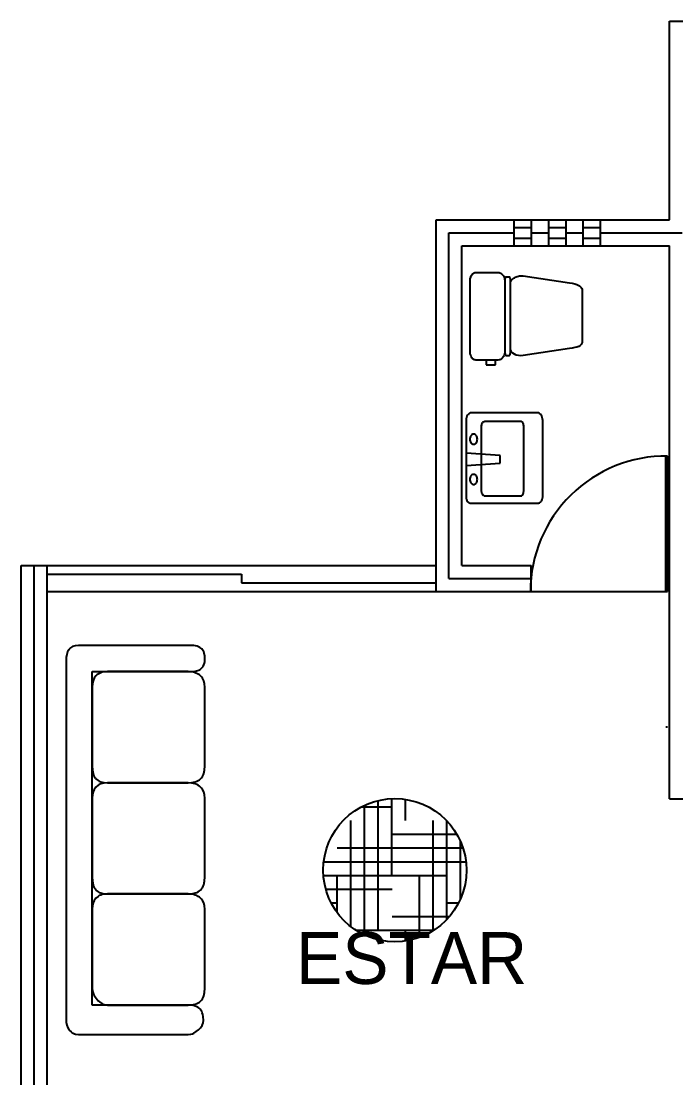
# Model space of a CAD drawing. Header units: millimetres. Extents: x 686.5 to 717.1, y 236.1 to 261.6.
# Drawn here: x 698.797 to 699.744, y 237.613 to 239.142 of the extents above; entities that cross this region are included whole.
import ezdxf

# ---------------------------------------------------------------- set-up
doc = ezdxf.new("R2010")
doc.units = ezdxf.units.MM
doc.linetypes.add('ACAD_ISO04W100', pattern=[30.5, 24, -3, 0.5, -3])
for name, color, linetype in [('EJE', 4, 'ACAD_ISO04W100'), ('LETREROS', 31, 'Continuous'), ('MUE', 2, 'Continuous'), ('MURO1', 3, 'Continuous'), ('PUERTAS', 191, 'Continuous'), ('VENTANAS', 111, 'Continuous')]:
    doc.layers.add(name, color=color, linetype=linetype)

# ---------------------------------------------------------------- blocks, each defined once
blk = doc.blocks.new('SILLON3')
at = {"color": 2}
for p, q in [((-1.1843, 0.1965), (-1.1882, 0.1762)), ((-1.1843, 0.1965), (-1.1882, 0.1762)), ((-1.1776, 0.2119), (-1.1843, 0.1965)), ((-1.1776, 0.2119), (-1.1843, 0.1965)), ((-1.1689, 0.2235), (-1.1776, 0.2119)), ((-1.1689, 0.2235), (-1.1776, 0.2119)), ((-1.164, 0.2273), (-1.1689, 0.2235)), ((-1.164, 0.2273), (-1.1689, 0.2235)), ((-1.1573, 0.2312), (-1.164, 0.2273)), ((-1.1573, 0.2312), (-1.164, 0.2273)), ((-1.1515, 0.2351), (-1.1573, 0.2312)), ((-1.1515, 0.2351), (-1.1573, 0.2312)), ((-1.1438, 0.237), (-1.1515, 0.2351)), ((-1.1438, 0.237), (-1.1515, 0.2351)), ((-1.1274, 0.2399), (-1.1438, 0.237)), ((-1.1274, 0.2399), (-1.1438, 0.237)), ((-1.109, 0.2409), (-1.1274, 0.2399)), ((-1.109, 0.2409), (-1.1274, 0.2399)), ((-1.0965, 0.2399), (-1.109, 0.2409)), ((-1.0965, 0.2399), (-1.109, 0.2409)), ((-1.0859, 0.238), (-1.0965, 0.2399)), ((-1.0859, 0.238), (-1.0965, 0.2399)), ((-1.0762, 0.2351), (-1.0859, 0.238)), ((-1.0762, 0.2351), (-1.0859, 0.238)), ((-1.0675, 0.2312), (-1.0762, 0.2351)), ((-1.0675, 0.2312), (-1.0762, 0.2351)), ((-1.0608, 0.2254), (-1.0675, 0.2312)), ((-1.0608, 0.2254), (-1.0675, 0.2312)), ((-1.055, 0.2196), (-1.0608, 0.2254)), ((-1.055, 0.2196), (-1.0608, 0.2254)), ((-1.0501, 0.2138), (-1.055, 0.2196)), ((-1.0501, 0.2138), (-1.055, 0.2196)), ((-1.0463, 0.2061), (-1.0501, 0.2138)), ((-1.0463, 0.2061), (-1.0501, 0.2138)), ((-1.0414, 0.1916), (-1.0463, 0.2061)), ((-1.0414, 0.1916), (-1.0463, 0.2061)), ((-1.0386, 0.1771), (-1.0414, 0.1916)), ((-1.0386, 0.1771), (-1.0414, 0.1916)), ((-1.0308, 0.1849), (-1.0337, 0.1752)), ((-1.0308, 0.1849), (-1.0337, 0.1752)), ((-1.0231, 0.2013), (-1.0308, 0.1849)), ((-1.0231, 0.2013), (-1.0308, 0.1849)), ((-1.0183, 0.209), (-1.0231, 0.2013)), ((-1.0183, 0.209), (-1.0231, 0.2013)), ((-1.0125, 0.2148), (-1.0183, 0.209)), ((-1.0125, 0.2148), (-1.0183, 0.209)), ((-1.0067, 0.2216), (-1.0125, 0.2148)), ((-1.0067, 0.2216), (-1.0125, 0.2148)), ((-0.9999, 0.2264), (-1.0067, 0.2216)), ((-0.9999, 0.2264), (-1.0067, 0.2216)), ((-0.9845, 0.2341), (-0.9999, 0.2264)), ((-0.9845, 0.2341), (-0.9999, 0.2264)), ((-0.9671, 0.2389), (-0.9845, 0.2341)), ((-0.9671, 0.2389), (-0.9845, 0.2341)), ((-0.9478, 0.2409), (-0.9671, 0.2389)), ((-0.9478, 0.2409), (-0.9671, 0.2389)), ((-0.4922, 0.2409), (-0.9478, 0.2409)), ((-0.4922, 0.2409), (-0.9478, 0.2409)), ((-0.4922, 0.2409), (-0.4922, 0.2409)), ((-0.4671, 0.2389), (-0.4922, 0.2409)), ((-0.4671, 0.2389), (-0.4922, 0.2409)), ((-0.4468, 0.2341), (-0.4671, 0.2389)), ((-0.4468, 0.2341), (-0.4671, 0.2389)), ((-0.442, 0.2322), (-0.4468, 0.2341)), ((-0.442, 0.2322), (-0.4468, 0.2341)), ((-0.4382, 0.2302), (-0.442, 0.2322)), ((-0.4382, 0.2302), (-0.442, 0.2322)), ((-0.4295, 0.2264), (-0.4382, 0.2302)), ((-0.4295, 0.2264), (-0.4382, 0.2302)), ((-0.4227, 0.2216), (-0.4295, 0.2264)), ((-0.4227, 0.2216), (-0.4295, 0.2264)), ((-0.416, 0.2148), (-0.4227, 0.2216)), ((-0.416, 0.2148), (-0.4227, 0.2216)), ((-0.4111, 0.209), (-0.416, 0.2148)), ((-0.4111, 0.209), (-0.416, 0.2148)), ((-0.4063, 0.2013), (-0.4111, 0.209)), ((-0.4063, 0.2013), (-0.4111, 0.209)), ((-0.4024, 0.1936), (-0.4063, 0.2013)), ((-0.4024, 0.1936), (-0.4063, 0.2013)), ((-0.3995, 0.1849), (-0.4024, 0.1936)), ((-0.3995, 0.1849), (-0.4024, 0.1936)), ((-0.3947, 0.1656), (-0.3995, 0.1849)), ((-0.3947, 0.1656), (-0.3995, 0.1849)), ((-0.387, 0.1849), (-0.3899, 0.1752)), ((-0.387, 0.1849), (-0.3899, 0.1752)), ((-0.3841, 0.1936), (-0.387, 0.1849)), ((-0.3841, 0.1936), (-0.387, 0.1849)), ((-0.3793, 0.2013), (-0.3841, 0.1936)), ((-0.3793, 0.2013), (-0.3841, 0.1936)), ((-0.3744, 0.209), (-0.3793, 0.2013)), ((-0.3744, 0.209), (-0.3793, 0.2013)), ((-0.3696, 0.2148), (-0.3744, 0.209)), ((-0.3696, 0.2148), (-0.3744, 0.209)), ((-0.3629, 0.2216), (-0.3696, 0.2148)), ((-0.3629, 0.2216), (-0.3696, 0.2148)), ((-0.3561, 0.2264), (-0.3629, 0.2216)), ((-0.3561, 0.2264), (-0.3629, 0.2216)), ((-0.3416, 0.2341), (-0.3561, 0.2264)), ((-0.3416, 0.2341), (-0.3561, 0.2264)), ((-0.3243, 0.2389), (-0.3416, 0.2341)), ((-0.3243, 0.2389), (-0.3416, 0.2341)), ((-0.3049, 0.2409), (-0.3243, 0.2389)), ((-0.3049, 0.2409), (-0.3243, 0.2389)), ((0.1507, 0.2409), (-0.3049, 0.2409)), ((0.1507, 0.2409), (-0.3049, 0.2409)), ((0.1507, 0.2409), (0.1507, 0.2409)), ((0.1758, 0.2389), (0.1507, 0.2409)), ((0.1758, 0.2389), (0.1507, 0.2409)), ((0.196, 0.2341), (0.1758, 0.2389)), ((0.196, 0.2341), (0.1758, 0.2389)), ((0.2009, 0.2322), (0.196, 0.2341)), ((0.2009, 0.2322), (0.196, 0.2341)), ((0.2047, 0.2302), (0.2009, 0.2322)), ((0.2047, 0.2302), (0.2009, 0.2322)), ((0.2134, 0.2264), (0.2047, 0.2302)), ((0.2134, 0.2264), (0.2047, 0.2302)), ((0.2202, 0.2216), (0.2134, 0.2264)), ((0.2202, 0.2216), (0.2134, 0.2264)), ((0.2269, 0.2148), (0.2202, 0.2216)), ((0.2269, 0.2148), (0.2202, 0.2216)), ((0.2317, 0.209), (0.2269, 0.2148)), ((0.2317, 0.209), (0.2269, 0.2148)), ((0.2366, 0.2013), (0.2317, 0.209)), ((0.2366, 0.2013), (0.2317, 0.209)), ((0.2404, 0.1936), (0.2366, 0.2013)), ((0.2404, 0.1936), (0.2366, 0.2013)), ((0.2433, 0.1849), (0.2404, 0.1936)), ((0.2433, 0.1849), (0.2404, 0.1936)), ((0.2482, 0.1656), (0.2433, 0.1849)), ((0.2482, 0.1656), (0.2433, 0.1849)), ((0.2559, 0.1849), (0.253, 0.1752)), ((0.2559, 0.1849), (0.253, 0.1752)), ((0.2588, 0.1936), (0.2559, 0.1849)), ((0.2588, 0.1936), (0.2559, 0.1849)), ((0.2636, 0.2013), (0.2588, 0.1936)), ((0.2636, 0.2013), (0.2588, 0.1936)), ((0.2684, 0.209), (0.2636, 0.2013)), ((0.2684, 0.209), (0.2636, 0.2013)), ((0.2732, 0.2148), (0.2684, 0.209)), ((0.2732, 0.2148), (0.2684, 0.209)), ((0.28, 0.2216), (0.2732, 0.2148)), ((0.28, 0.2216), (0.2732, 0.2148)), ((0.2868, 0.2264), (0.28, 0.2216)), ((0.2868, 0.2264), (0.28, 0.2216)), ((0.3012, 0.2341), (0.2868, 0.2264)), ((0.3012, 0.2341), (0.2868, 0.2264)), ((0.3186, 0.2389), (0.3012, 0.2341)), ((0.3186, 0.2389), (0.3012, 0.2341)), ((0.3379, 0.2409), (0.3186, 0.2389)), ((0.3379, 0.2409), (0.3186, 0.2389)), ((0.7935, 0.2409), (0.3379, 0.2409)), ((0.7935, 0.2409), (0.3379, 0.2409)), ((0.7935, 0.2409), (0.7935, 0.2409)), ((0.8186, 0.2389), (0.7935, 0.2409)), ((0.8186, 0.2389), (0.7935, 0.2409)), ((0.8389, 0.2341), (0.8186, 0.2389)), ((0.8389, 0.2341), (0.8186, 0.2389)), ((0.8437, 0.2322), (0.8389, 0.2341)), ((0.8437, 0.2322), (0.8389, 0.2341)), ((0.8476, 0.2302), (0.8437, 0.2322)), ((0.8476, 0.2302), (0.8437, 0.2322)), ((0.8563, 0.2264), (0.8476, 0.2302)), ((0.8563, 0.2264), (0.8476, 0.2302)), ((0.863, 0.2216), (0.8563, 0.2264)), ((0.863, 0.2216), (0.8563, 0.2264)), ((0.8698, 0.2148), (0.863, 0.2216)), ((0.8698, 0.2148), (0.863, 0.2216)), ((0.8746, 0.209), (0.8698, 0.2148)), ((0.8746, 0.209), (0.8698, 0.2148)), ((0.8794, 0.2013), (0.8746, 0.209)), ((0.8794, 0.2013), (0.8746, 0.209)), ((0.8833, 0.1936), (0.8794, 0.2013)), ((0.8833, 0.1936), (0.8794, 0.2013)), ((0.8862, 0.1849), (0.8833, 0.1936)), ((0.8862, 0.1849), (0.8833, 0.1936)), ((0.891, 0.1656), (0.8862, 0.1849)), ((0.891, 0.1656), (0.8862, 0.1849)), ((0.9016, 0.1945), (0.8958, 0.18)), ((0.9016, 0.1945), (0.8958, 0.18)), ((0.9055, 0.2013), (0.9016, 0.1945)), ((0.9055, 0.2013), (0.9016, 0.1945)), ((0.9103, 0.208), (0.9055, 0.2013)), ((0.9103, 0.208), (0.9055, 0.2013)), ((0.9152, 0.2129), (0.9103, 0.208)), ((0.9152, 0.2129), (0.9103, 0.208)), ((0.9219, 0.2177), (0.9152, 0.2129)), ((0.9219, 0.2177), (0.9152, 0.2129)), ((0.9296, 0.2225), (0.9219, 0.2177)), ((0.9296, 0.2225), (0.9219, 0.2177)), ((0.9374, 0.2254), (0.9296, 0.2225)), ((0.9374, 0.2254), (0.9296, 0.2225)), ((0.947, 0.2283), (0.9374, 0.2254)), ((0.947, 0.2283), (0.9374, 0.2254)), ((0.9576, 0.2302), (0.947, 0.2283)), ((0.9576, 0.2302), (0.947, 0.2283)), ((0.9818, 0.2322), (0.9576, 0.2302)), ((0.9818, 0.2322), (0.9576, 0.2302)), ((0.9953, 0.2302), (0.9818, 0.2322)), ((0.9953, 0.2302), (0.9818, 0.2322)), ((1.0097, 0.2244), (0.9953, 0.2302)), ((1.0097, 0.2244), (0.9953, 0.2302)), ((1.0233, 0.2158), (1.0097, 0.2244)), ((1.0233, 0.2158), (1.0097, 0.2244)), ((1.0348, 0.2042), (1.0233, 0.2158)), ((1.0348, 0.2042), (1.0233, 0.2158)), ((1.0455, 0.1907), (1.0348, 0.2042)), ((1.0455, 0.1907), (1.0348, 0.2042)), ((1.0542, 0.1762), (1.0455, 0.1907)), ((1.0542, 0.1762), (1.0455, 0.1907)), ((-1.1882, 0.1762), (-1.1891, 0.1521)), ((-1.1882, 0.1762), (-1.1891, 0.1521)), ((-1.1891, 0.1521), (-1.1891, -0.4908)), ((-1.1891, 0.1521), (-1.1891, 0.1521)), ((-1.1891, 0.1521), (-1.1891, -0.4908)), ((-1.0376, 0.1636), (-1.0386, 0.1771)), ((-1.0376, 0.1636), (-1.0386, 0.1771)), ((-1.0357, 0.1656), (-1.0376, 0.1434)), ((-1.0357, 0.1656), (-1.0376, 0.1434)), ((-1.0376, 0.1521), (-1.0376, 0.1636)), ((-1.0376, 0.1521), (-1.0376, 0.1636)), ((-1.0376, -0.4107), (-1.0376, 0.1521)), ((-1.0376, -0.4107), (-1.0376, 0.1521)), ((-1.0376, 0.1434), (-1.0376, -0.3219)), ((-1.0376, 0.1434), (-1.0376, 0.1434)), ((-1.0376, 0.1434), (-1.0376, -0.3219)), ((-1.0337, 0.1752), (-1.0357, 0.1656)), ((-1.0337, 0.1752), (-1.0357, 0.1656)), ((-0.3938, 0.1434), (-0.3947, 0.1656)), ((-0.3938, 0.1434), (-0.3947, 0.1656)), ((-0.3918, 0.1656), (-0.3938, 0.1434)), ((-0.3918, 0.1656), (-0.3938, 0.1434)), ((-0.3938, 0.1434), (-0.3938, -0.3219)), ((-0.3938, 0.1434), (-0.3938, 0.1434)), ((-0.3938, 0.1434), (-0.3938, -0.3219)), ((-0.3938, -0.3219), (-0.3938, 0.1434)), ((-0.3938, -0.3219), (-0.3938, 0.1434)), ((-0.3899, 0.1752), (-0.3918, 0.1656)), ((-0.3899, 0.1752), (-0.3918, 0.1656)), ((0.2491, 0.1434), (0.2482, 0.1656)), ((0.2491, 0.1434), (0.2482, 0.1656)), ((0.251, 0.1656), (0.2491, 0.1434)), ((0.251, 0.1656), (0.2491, 0.1434)), ((0.2491, -0.3219), (0.2491, 0.1434)), ((0.2491, -0.3219), (0.2491, 0.1434)), ((0.2491, 0.1434), (0.2491, -0.3219)), ((0.2491, 0.1434), (0.2491, 0.1434)), ((0.2491, 0.1434), (0.2491, -0.3219)), ((0.253, 0.1752), (0.251, 0.1656)), ((0.253, 0.1752), (0.251, 0.1656)), ((0.892, 0.1434), (0.891, 0.1656)), ((0.892, 0.1434), (0.891, 0.1656)), ((0.893, 0.1627), (0.892, 0.1434)), ((0.893, 0.1627), (0.892, 0.1434)), ((0.892, -0.3219), (0.892, 0.1434)), ((0.892, -0.3219), (0.892, 0.1434)), ((0.892, 0.1434), (0.892, -0.4107)), ((0.892, 0.1434), (0.892, 0.1434)), ((0.892, 0.1434), (0.892, -0.4107)), ((0.8958, 0.18), (0.893, 0.1627)), ((0.8958, 0.18), (0.893, 0.1627)), ((1.058, 0.1685), (1.0542, 0.1762)), ((1.058, 0.1685), (1.0542, 0.1762)), ((1.0599, 0.1598), (1.058, 0.1685)), ((1.0599, 0.1598), (1.058, 0.1685)), ((1.0619, 0.1434), (1.0599, 0.1598)), ((1.0619, 0.1434), (1.0599, 0.1598)), ((1.0619, -0.4908), (1.0619, 0.1434)), ((1.0619, -0.4908), (1.0619, 0.1434)), ((-1.0376, -0.3219), (-1.0357, -0.3431)), ((-1.0376, -0.3219), (-1.0357, -0.3431)), ((-1.0357, -0.3431), (-1.0337, -0.3528)), ((-1.0357, -0.3431), (-1.0337, -0.3528)), ((-1.0337, -0.3528), (-1.0308, -0.3615)), ((-1.0337, -0.3528), (-1.0308, -0.3615)), ((-1.0308, -0.3615), (-1.0231, -0.3769)), ((-1.0308, -0.3615), (-1.0231, -0.3769)), ((-0.4024, -0.3702), (-0.3995, -0.3615)), ((-0.4024, -0.3702), (-0.3995, -0.3615)), ((-0.3995, -0.3615), (-0.3947, -0.3431)), ((-0.3995, -0.3615), (-0.3947, -0.3431)), ((-0.3947, -0.3431), (-0.3938, -0.3219)), ((-0.3947, -0.3431), (-0.3938, -0.3219)), ((-0.3938, -0.3219), (-0.3918, -0.3431)), ((-0.3938, -0.3219), (-0.3918, -0.3431)), ((-0.3938, -0.3219), (-0.3938, -0.3219)), ((-0.3918, -0.3431), (-0.3899, -0.3528)), ((-0.3918, -0.3431), (-0.3899, -0.3528)), ((-0.3899, -0.3528), (-0.387, -0.3615)), ((-0.3899, -0.3528), (-0.387, -0.3615)), ((-0.387, -0.3615), (-0.3841, -0.3702)), ((-0.387, -0.3615), (-0.3841, -0.3702)), ((0.2404, -0.3702), (0.2433, -0.3615)), ((0.2404, -0.3702), (0.2433, -0.3615)), ((0.2433, -0.3615), (0.2482, -0.3431)), ((0.2433, -0.3615), (0.2482, -0.3431)), ((0.2482, -0.3431), (0.2491, -0.3219)), ((0.2482, -0.3431), (0.2491, -0.3219)), ((0.2491, -0.3219), (0.2491, -0.3219)), ((0.2491, -0.3219), (0.251, -0.3431)), ((0.2491, -0.3219), (0.251, -0.3431)), ((0.251, -0.3431), (0.253, -0.3528)), ((0.251, -0.3431), (0.253, -0.3528)), ((0.253, -0.3528), (0.2559, -0.3615)), ((0.253, -0.3528), (0.2559, -0.3615)), ((0.2559, -0.3615), (0.2588, -0.3702)), ((0.2559, -0.3615), (0.2588, -0.3702)), ((0.8727, -0.3692), (0.8833, -0.3547)), ((0.8727, -0.3692), (0.8833, -0.3547)), ((0.8833, -0.3547), (0.8901, -0.3383)), ((0.8833, -0.3547), (0.8901, -0.3383)), ((0.8901, -0.3383), (0.892, -0.3219)), ((0.8901, -0.3383), (0.892, -0.3219)), ((0.892, -0.3219), (0.892, -0.3219)), ((-1.0376, -0.4107), (-1.0376, -0.4107)), ((0.892, -0.4107), (-1.0376, -0.4107)), ((0.892, -0.4107), (-1.0376, -0.4107)), ((-1.0231, -0.3769), (-1.0212, -0.3808)), ((-1.0231, -0.3769), (-1.0212, -0.3808)), ((-1.0212, -0.3808), (-1.0183, -0.3837)), ((-1.0212, -0.3808), (-1.0183, -0.3837)), ((-1.0183, -0.3837), (-1.0125, -0.3895)), ((-1.0183, -0.3837), (-1.0125, -0.3895)), ((-1.0125, -0.3895), (-0.9999, -0.3991)), ((-1.0125, -0.3895), (-0.9999, -0.3991)), ((-0.9999, -0.3991), (-0.9845, -0.4059)), ((-0.9999, -0.3991), (-0.9845, -0.4059)), ((-0.9845, -0.4059), (-0.9671, -0.4097)), ((-0.9845, -0.4059), (-0.9671, -0.4097)), ((-0.9671, -0.4097), (-0.9478, -0.4107)), ((-0.9671, -0.4097), (-0.9478, -0.4107)), ((-0.9478, -0.4107), (-0.9478, -0.4107)), ((-0.9478, -0.4107), (-0.4922, -0.4107)), ((-0.9478, -0.4107), (-0.4922, -0.4107)), ((-0.4922, -0.4107), (-0.4671, -0.4097)), ((-0.4922, -0.4107), (-0.4671, -0.4097)), ((-0.4671, -0.4097), (-0.4468, -0.4059)), ((-0.4671, -0.4097), (-0.4468, -0.4059)), ((-0.4468, -0.4059), (-0.4382, -0.403)), ((-0.4468, -0.4059), (-0.4382, -0.403)), ((-0.4382, -0.403), (-0.4295, -0.3991)), ((-0.4382, -0.403), (-0.4295, -0.3991)), ((-0.4295, -0.3991), (-0.4227, -0.3943)), ((-0.4295, -0.3991), (-0.4227, -0.3943)), ((-0.4227, -0.3943), (-0.4188, -0.3924)), ((-0.4227, -0.3943), (-0.4188, -0.3924)), ((-0.4188, -0.3924), (-0.416, -0.3895)), ((-0.4188, -0.3924), (-0.416, -0.3895)), ((-0.416, -0.3895), (-0.4063, -0.3769)), ((-0.416, -0.3895), (-0.4063, -0.3769)), ((-0.4063, -0.3769), (-0.4024, -0.3702)), ((-0.4063, -0.3769), (-0.4024, -0.3702)), ((-0.3841, -0.3702), (-0.3793, -0.3769)), ((-0.3841, -0.3702), (-0.3793, -0.3769)), ((-0.3793, -0.3769), (-0.3696, -0.3895)), ((-0.3793, -0.3769), (-0.3696, -0.3895)), ((-0.3696, -0.3895), (-0.3629, -0.3943)), ((-0.3696, -0.3895), (-0.3629, -0.3943)), ((-0.3629, -0.3943), (-0.3561, -0.3991)), ((-0.3629, -0.3943), (-0.3561, -0.3991)), ((-0.3561, -0.3991), (-0.3416, -0.4059)), ((-0.3561, -0.3991), (-0.3416, -0.4059)), ((-0.3416, -0.4059), (-0.3243, -0.4097)), ((-0.3416, -0.4059), (-0.3243, -0.4097)), ((-0.3243, -0.4097), (-0.3049, -0.4107)), ((-0.3243, -0.4097), (-0.3049, -0.4107)), ((-0.3049, -0.4107), (-0.3049, -0.4107)), ((-0.3049, -0.4107), (0.1507, -0.4107)), ((-0.3049, -0.4107), (0.1507, -0.4107)), ((0.1507, -0.4107), (0.1758, -0.4097)), ((0.1507, -0.4107), (0.1758, -0.4097)), ((0.1758, -0.4097), (0.196, -0.4059)), ((0.1758, -0.4097), (0.196, -0.4059)), ((0.196, -0.4059), (0.2047, -0.403)), ((0.196, -0.4059), (0.2047, -0.403)), ((0.2047, -0.403), (0.2134, -0.3991)), ((0.2047, -0.403), (0.2134, -0.3991)), ((0.2134, -0.3991), (0.2202, -0.3943)), ((0.2134, -0.3991), (0.2202, -0.3943)), ((0.2202, -0.3943), (0.224, -0.3924)), ((0.2202, -0.3943), (0.224, -0.3924)), ((0.224, -0.3924), (0.2269, -0.3895)), ((0.224, -0.3924), (0.2269, -0.3895)), ((0.2269, -0.3895), (0.2366, -0.3769)), ((0.2269, -0.3895), (0.2366, -0.3769)), ((0.2366, -0.3769), (0.2404, -0.3702)), ((0.2366, -0.3769), (0.2404, -0.3702)), ((0.2588, -0.3702), (0.2636, -0.3769)), ((0.2588, -0.3702), (0.2636, -0.3769)), ((0.2636, -0.3769), (0.2732, -0.3895)), ((0.2636, -0.3769), (0.2732, -0.3895)), ((0.2732, -0.3895), (0.28, -0.3943)), ((0.2732, -0.3895), (0.28, -0.3943)), ((0.28, -0.3943), (0.2868, -0.3991)), ((0.28, -0.3943), (0.2868, -0.3991)), ((0.2868, -0.3991), (0.3012, -0.4059)), ((0.2868, -0.3991), (0.3012, -0.4059)), ((0.3012, -0.4059), (0.3186, -0.4097)), ((0.3012, -0.4059), (0.3186, -0.4097)), ((0.3186, -0.4097), (0.3379, -0.4107)), ((0.3186, -0.4097), (0.3379, -0.4107)), ((0.3379, -0.4107), (0.3379, -0.4107)), ((0.3379, -0.4107), (0.7935, -0.4107)), ((0.3379, -0.4107), (0.7935, -0.4107)), ((0.7935, -0.4107), (0.8109, -0.4088)), ((0.7935, -0.4107), (0.8109, -0.4088)), ((0.8109, -0.4088), (0.8283, -0.403)), ((0.8109, -0.4088), (0.8283, -0.403)), ((0.8283, -0.403), (0.836, -0.3991)), ((0.8283, -0.403), (0.836, -0.3991)), ((0.836, -0.3991), (0.8447, -0.3943)), ((0.836, -0.3991), (0.8447, -0.3943)), ((0.8447, -0.3943), (0.8524, -0.3885)), ((0.8447, -0.3943), (0.8524, -0.3885)), ((0.8524, -0.3885), (0.8601, -0.3827)), ((0.8524, -0.3885), (0.8601, -0.3827)), ((0.8601, -0.3827), (0.8669, -0.3769)), ((0.8601, -0.3827), (0.8669, -0.3769)), ((0.8669, -0.3769), (0.8727, -0.3692)), ((0.8669, -0.3769), (0.8727, -0.3692)), ((-1.1891, -0.4908), (-1.1872, -0.5092)), ((-1.1891, -0.4908), (-1.1872, -0.5092)), ((-1.1872, -0.5092), (-1.1853, -0.5178)), ((-1.1872, -0.5092), (-1.1853, -0.5178)), ((-1.1853, -0.5178), (-1.1824, -0.5246)), ((-1.1853, -0.5178), (-1.1824, -0.5246)), ((-1.1824, -0.5246), (-1.1795, -0.5314)), ((-1.1824, -0.5246), (-1.1795, -0.5314)), ((-1.1795, -0.5314), (-1.1747, -0.5372)), ((-1.1795, -0.5314), (-1.1747, -0.5372)), ((-1.1747, -0.5372), (-1.1698, -0.542)), ((-1.1747, -0.5372), (-1.1698, -0.542)), ((-1.1698, -0.542), (-1.1669, -0.5449)), ((-1.1698, -0.542), (-1.1669, -0.5449)), ((-1.1669, -0.5449), (-1.164, -0.5468)), ((-1.1669, -0.5449), (-1.164, -0.5468)), ((-1.164, -0.5468), (-1.1515, -0.5536)), ((-1.164, -0.5468), (-1.1515, -0.5536)), ((1.0242, -0.5516), (1.0377, -0.5439)), ((1.0242, -0.5516), (1.0377, -0.5439)), ((1.0377, -0.5439), (1.0474, -0.5333)), ((1.0377, -0.5439), (1.0474, -0.5333)), ((1.0474, -0.5333), (1.0522, -0.5275)), ((1.0474, -0.5333), (1.0522, -0.5275)), ((1.0522, -0.5275), (1.0551, -0.5207)), ((1.0522, -0.5275), (1.0551, -0.5207)), ((1.0551, -0.5207), (1.058, -0.514)), ((1.0551, -0.5207), (1.058, -0.514)), ((1.058, -0.514), (1.0599, -0.5072)), ((1.058, -0.514), (1.0599, -0.5072)), ((1.0599, -0.5072), (1.0619, -0.4908)), ((1.0599, -0.5072), (1.0619, -0.4908)), ((1.0619, -0.4908), (1.0619, -0.4908)), ((-1.1515, -0.5536), (-1.136, -0.5584)), ((-1.1515, -0.5536), (-1.136, -0.5584)), ((-1.136, -0.5584), (-1.1187, -0.5613)), ((-1.136, -0.5584), (-1.1187, -0.5613)), ((-1.1187, -0.5613), (-1.0994, -0.5622)), ((-1.1187, -0.5613), (-1.0994, -0.5622)), ((-1.0994, -0.5622), (0.9721, -0.5622)), ((-1.0994, -0.5622), (-1.0994, -0.5622)), ((-1.0994, -0.5622), (0.9721, -0.5622)), ((0.9721, -0.5622), (0.9914, -0.5613)), ((0.9721, -0.5622), (0.9914, -0.5613)), ((0.9914, -0.5613), (1.0088, -0.5574)), ((0.9914, -0.5613), (1.0088, -0.5574)), ((1.0088, -0.5574), (1.0242, -0.5516)), ((1.0088, -0.5574), (1.0242, -0.5516))]:
    blk.add_line(p, q, dxfattribs=at)
blk = doc.blocks.new('WC1')
at = {"color": 2}
for p, q in [((-0.2374, 0.303), (-0.2353, 0.306)), ((-0.2374, 0.303), (-0.2353, 0.306)), ((-0.2353, 0.306), (-0.2297, 0.3107)), ((-0.2353, 0.306), (-0.2297, 0.3107)), ((-0.2297, 0.3107), (-0.2228, 0.3146)), ((-0.2297, 0.3107), (-0.2228, 0.3146)), ((-0.2228, 0.3146), (-0.2151, 0.3172)), ((-0.2228, 0.3146), (-0.2151, 0.3172)), ((-0.2151, 0.3172), (-0.2061, 0.3193)), ((-0.2151, 0.3172), (-0.2061, 0.3193)), ((-0.2061, 0.3193), (-0.1962, 0.3197)), ((-0.2061, 0.3193), (-0.1962, 0.3197)), ((-0.1962, 0.3197), (0.2174, 0.3197)), ((-0.1962, 0.3197), (-0.1962, 0.3197)), ((-0.1962, 0.3197), (0.2174, 0.3197)), ((0.2174, 0.3197), (0.2269, 0.3193)), ((0.2174, 0.3197), (0.2269, 0.3193)), ((0.2269, 0.3193), (0.2359, 0.3172)), ((0.2269, 0.3193), (0.2359, 0.3172)), ((0.2359, 0.3172), (0.238, 0.3167)), ((0.2359, 0.3172), (0.238, 0.3167)), ((0.238, 0.3167), (0.2402, 0.3159)), ((0.238, 0.3167), (0.2402, 0.3159)), ((0.2402, 0.3159), (0.244, 0.3146)), ((0.2402, 0.3159), (0.244, 0.3146)), ((0.244, 0.3146), (0.2509, 0.3107)), ((0.244, 0.3146), (0.2509, 0.3107)), ((0.2509, 0.3107), (0.2565, 0.306)), ((0.2509, 0.3107), (0.2565, 0.306)), ((0.2565, 0.306), (0.2586, 0.303)), ((0.2565, 0.306), (0.2586, 0.303)), ((-0.243, 0.2867), (-0.2421, 0.294)), ((-0.243, 0.2867), (-0.2421, 0.294)), ((-0.243, 0.1597), (-0.243, 0.2867)), ((-0.243, 0.1597), (-0.243, 0.2867)), ((-0.2421, 0.294), (-0.2409, 0.297)), ((-0.2421, 0.294), (-0.2409, 0.297)), ((-0.2409, 0.297), (-0.2396, 0.3)), ((-0.2409, 0.297), (-0.2396, 0.3)), ((-0.2396, 0.3), (-0.2387, 0.3017)), ((-0.2396, 0.3), (-0.2387, 0.3017)), ((-0.2387, 0.3017), (-0.2374, 0.303)), ((-0.2387, 0.3017), (-0.2374, 0.303)), ((0.2586, 0.303), (0.2608, 0.3)), ((0.2586, 0.303), (0.2608, 0.3)), ((0.2608, 0.3), (0.2634, 0.294)), ((0.2608, 0.3), (0.2634, 0.294)), ((0.2634, 0.294), (0.2642, 0.2867)), ((0.2634, 0.294), (0.2642, 0.2867)), ((0.2642, 0.2867), (0.2642, 0.1597)), ((0.2642, 0.2867), (0.2642, 0.1597)), ((0.2642, 0.2867), (0.2642, 0.2867)), ((-0.2696, 0.2266), (-0.2696, 0.173)), ((-0.243, 0.2266), (-0.2696, 0.2266)), ((-0.2696, 0.2266), (-0.2696, 0.173)), ((-0.243, 0.2266), (-0.2696, 0.2266)), ((-0.243, 0.173), (-0.243, 0.2266)), ((-0.243, 0.173), (-0.243, 0.2266)), ((-0.2696, 0.173), (-0.2696, 0.173)), ((-0.2696, 0.173), (-0.243, 0.173)), ((-0.2696, 0.173), (-0.243, 0.173)), ((-0.243, 0.1597), (-0.243, 0.1597)), ((-0.2421, 0.1524), (-0.243, 0.1597)), ((-0.2421, 0.1524), (-0.243, 0.1597)), ((-0.2409, 0.1485), (-0.2421, 0.1524)), ((-0.2409, 0.1485), (-0.2421, 0.1524)), ((-0.2396, 0.1451), (-0.2409, 0.1485)), ((-0.2396, 0.1451), (-0.2409, 0.1485)), ((-0.2353, 0.1382), (-0.2396, 0.1451)), ((-0.2353, 0.1382), (-0.2396, 0.1451)), ((-0.2297, 0.1322), (-0.2353, 0.1382)), ((-0.2297, 0.1322), (-0.2353, 0.1382)), ((-0.2228, 0.1271), (-0.2297, 0.1322)), ((-0.2228, 0.1271), (-0.2297, 0.1322)), ((-0.2151, 0.1232), (-0.2228, 0.1271)), ((-0.2151, 0.1232), (-0.2228, 0.1271)), ((-0.2061, 0.1206), (-0.2151, 0.1232)), ((-0.2061, 0.1206), (-0.2151, 0.1232)), ((0.2359, 0.1232), (0.2316, 0.1219)), ((0.2359, 0.1232), (0.2316, 0.1219)), ((0.244, 0.1271), (0.2359, 0.1232)), ((0.244, 0.1271), (0.2359, 0.1232)), ((0.2509, 0.1322), (0.244, 0.1271)), ((0.2509, 0.1322), (0.244, 0.1271)), ((0.2565, 0.1382), (0.2509, 0.1322)), ((0.2565, 0.1382), (0.2509, 0.1322)), ((0.2608, 0.1451), (0.2565, 0.1382)), ((0.2608, 0.1451), (0.2565, 0.1382)), ((0.2634, 0.1524), (0.2608, 0.1451)), ((0.2634, 0.1524), (0.2608, 0.1451)), ((0.2642, 0.1597), (0.2634, 0.1524)), ((0.2642, 0.1597), (0.2634, 0.1524)), ((-0.2155, 0.1151), (-0.2164, 0.1129)), ((-0.2155, 0.1151), (-0.2164, 0.1129)), ((-0.2164, 0.1129), (-0.2164, 0.0932)), ((-0.2164, 0.1129), (-0.2164, 0.0932)), ((-0.2164, 0.1129), (-0.2164, 0.1129)), ((-0.2164, 0.0932), (-0.2155, 0.091)), ((-0.2164, 0.0932), (-0.2155, 0.091)), ((-0.2143, 0.1159), (-0.2155, 0.1151)), ((-0.2143, 0.1159), (-0.2155, 0.1151)), ((-0.2155, 0.091), (-0.2143, 0.0902)), ((-0.2155, 0.091), (-0.2143, 0.0902)), ((-0.213, 0.1168), (-0.2143, 0.1159)), ((-0.213, 0.1168), (-0.2143, 0.1159)), ((-0.2143, 0.0902), (-0.213, 0.0893)), ((-0.2143, 0.0902), (-0.213, 0.0893)), ((-0.2138, 0.0537), (-0.2091, 0.0644)), ((-0.2138, 0.0537), (-0.2091, 0.0644)), ((-0.2091, 0.1181), (-0.213, 0.1168)), ((-0.2091, 0.1181), (-0.213, 0.1168)), ((-0.213, 0.0893), (-0.2091, 0.088)), ((-0.213, 0.0893), (-0.2091, 0.088)), ((-0.204, 0.1189), (-0.2091, 0.1181)), ((-0.204, 0.1189), (-0.2091, 0.1181)), ((-0.2091, 0.088), (-0.204, 0.0872)), ((-0.2091, 0.088), (-0.204, 0.0872)), ((-0.2091, 0.0644), (-0.2027, 0.0734)), ((-0.2091, 0.0644), (-0.2027, 0.0734)), ((-0.1962, 0.1198), (-0.2061, 0.1206)), ((-0.1962, 0.1198), (-0.2061, 0.1206)), ((-0.1979, 0.1193), (-0.204, 0.1189)), ((-0.1979, 0.1193), (-0.204, 0.1189)), ((-0.204, 0.0872), (-0.1979, 0.0867)), ((-0.204, 0.0872), (-0.1979, 0.0867)), ((-0.2027, 0.0734), (-0.1988, 0.0773)), ((-0.2027, 0.0734), (-0.1988, 0.0773)), ((-0.1988, 0.0773), (-0.1949, 0.0803)), ((-0.1988, 0.0773), (-0.1949, 0.0803)), ((-0.1911, 0.1198), (-0.1979, 0.1193)), ((-0.1911, 0.1198), (-0.1979, 0.1193)), ((-0.1979, 0.0867), (-0.1911, 0.0863)), ((-0.1979, 0.0867), (-0.1911, 0.0863)), ((0.2174, 0.1198), (-0.1962, 0.1198)), ((0.2174, 0.1198), (-0.1962, 0.1198)), ((-0.1949, 0.0803), (-0.1928, 0.0816)), ((-0.1949, 0.0803), (-0.1928, 0.0816)), ((-0.1928, 0.0816), (-0.1907, 0.0829)), ((-0.1928, 0.0816), (-0.1907, 0.0829)), ((-0.1838, 0.1198), (-0.1911, 0.1198)), ((-0.1838, 0.1198), (-0.1911, 0.1198)), ((-0.1911, 0.0863), (-0.1838, 0.0863)), ((-0.1911, 0.0863), (-0.1838, 0.0863)), ((-0.1907, 0.0829), (-0.1859, 0.0846)), ((-0.1907, 0.0829), (-0.1859, 0.0846)), ((-0.1859, 0.0846), (-0.1838, 0.0854)), ((-0.1859, 0.0846), (-0.1838, 0.0854)), ((-0.1765, 0.1198), (-0.1838, 0.1198)), ((-0.1765, 0.1198), (-0.1838, 0.1198)), ((-0.1838, 0.0863), (-0.1765, 0.0863)), ((-0.1838, 0.0863), (-0.1765, 0.0863)), ((-0.1838, 0.0854), (-0.1812, 0.0859)), ((-0.1838, 0.0854), (-0.1812, 0.0859)), ((-0.1812, 0.0859), (-0.1765, 0.0863)), ((-0.1812, 0.0859), (-0.1765, 0.0863)), ((0.1973, 0.1198), (-0.1765, 0.1198)), ((0.1973, 0.1198), (-0.1765, 0.1198)), ((-0.1765, 0.0863), (0.2041, 0.0863)), ((-0.1765, 0.0863), (0.1973, 0.0863)), ((-0.1765, 0.0863), (-0.1765, 0.0863)), ((-0.1765, 0.0863), (0.2041, 0.0863)), ((-0.1765, 0.0863), (-0.1765, 0.0863)), ((-0.1765, 0.0863), (0.1973, 0.0863)), ((0.2067, 0.1198), (0.1973, 0.1198)), ((0.1973, 0.1198), (0.1973, 0.1198)), ((0.2067, 0.1198), (0.1973, 0.1198)), ((0.1973, 0.0863), (0.2067, 0.0863)), ((0.1973, 0.0863), (0.2067, 0.0863)), ((0.2041, 0.0863), (0.208, 0.0859)), ((0.2041, 0.0863), (0.208, 0.0859)), ((0.2149, 0.1198), (0.2067, 0.1198)), ((0.2149, 0.1198), (0.2067, 0.1198)), ((0.2067, 0.0863), (0.2149, 0.0863)), ((0.2067, 0.0863), (0.2149, 0.0863)), ((0.208, 0.0859), (0.2119, 0.0846)), ((0.208, 0.0859), (0.2119, 0.0846)), ((0.2119, 0.0846), (0.2157, 0.0829)), ((0.2119, 0.0846), (0.2157, 0.0829)), ((0.2217, 0.1193), (0.2149, 0.1198)), ((0.2217, 0.1193), (0.2149, 0.1198)), ((0.2149, 0.0863), (0.2217, 0.0867)), ((0.2149, 0.0863), (0.2217, 0.0867)), ((0.2157, 0.0829), (0.2196, 0.0803)), ((0.2157, 0.0829), (0.2196, 0.0803)), ((0.2269, 0.1206), (0.2174, 0.1198)), ((0.2269, 0.1206), (0.2174, 0.1198)), ((0.2174, 0.1198), (0.2174, 0.1198)), ((0.2196, 0.0803), (0.2235, 0.0773)), ((0.2196, 0.0803), (0.2235, 0.0773)), ((0.2273, 0.1189), (0.2217, 0.1193)), ((0.2273, 0.1189), (0.2217, 0.1193)), ((0.2217, 0.0867), (0.2273, 0.0872)), ((0.2217, 0.0867), (0.2273, 0.0872)), ((0.2235, 0.0773), (0.2273, 0.0734)), ((0.2235, 0.0773), (0.2273, 0.0734)), ((0.2316, 0.1219), (0.2269, 0.1206)), ((0.2316, 0.1219), (0.2269, 0.1206)), ((0.2316, 0.1181), (0.2273, 0.1189)), ((0.2316, 0.1181), (0.2273, 0.1189)), ((0.2273, 0.0872), (0.2316, 0.088)), ((0.2273, 0.0872), (0.2316, 0.088)), ((0.2273, 0.0734), (0.2307, 0.0691)), ((0.2273, 0.0734), (0.2307, 0.0691)), ((0.2307, 0.0691), (0.2337, 0.0644)), ((0.2307, 0.0691), (0.2337, 0.0644)), ((0.2346, 0.1168), (0.2316, 0.1181)), ((0.2346, 0.1168), (0.2316, 0.1181)), ((0.2316, 0.088), (0.2346, 0.0893)), ((0.2316, 0.088), (0.2346, 0.0893)), ((0.2337, 0.0644), (0.2368, 0.0593)), ((0.2337, 0.0644), (0.2368, 0.0593)), ((0.2359, 0.1159), (0.2346, 0.1168)), ((0.2359, 0.1159), (0.2346, 0.1168)), ((0.2346, 0.0893), (0.2359, 0.0902)), ((0.2346, 0.0893), (0.2359, 0.0902)), ((0.2368, 0.1151), (0.2359, 0.1159)), ((0.2368, 0.1151), (0.2359, 0.1159)), ((0.2359, 0.0902), (0.2368, 0.091)), ((0.2359, 0.0902), (0.2368, 0.091)), ((0.2372, 0.1129), (0.2368, 0.1151)), ((0.2372, 0.1129), (0.2368, 0.1151)), ((0.2368, 0.091), (0.2372, 0.0932)), ((0.2368, 0.091), (0.2372, 0.0932)), ((0.2372, 0.0932), (0.2372, 0.1129)), ((0.2372, 0.0932), (0.2372, 0.1129)), ((0.2372, 0.0932), (0.2372, 0.0932)), ((-0.2177, 0.0275), (-0.2168, 0.0412)), ((-0.2177, 0.0275), (-0.2168, 0.0412)), ((-0.2164, 0.0129), (-0.2177, 0.0275)), ((-0.2164, 0.0129), (-0.2177, 0.0275)), ((-0.2168, 0.0412), (-0.2138, 0.0537)), ((-0.2168, 0.0412), (-0.2138, 0.0537)), ((-0.1765, -0.254), (-0.2164, 0.0129)), ((-0.1765, -0.254), (-0.2164, 0.0129)), ((0.244, 0.0129), (0.2041, -0.254)), ((0.244, 0.0129), (0.2041, -0.254)), ((0.2368, 0.0593), (0.2393, 0.0537)), ((0.2368, 0.0593), (0.2393, 0.0537)), ((0.2393, 0.0537), (0.2415, 0.0477)), ((0.2393, 0.0537), (0.2415, 0.0477)), ((0.2415, 0.0477), (0.2432, 0.0412)), ((0.2415, 0.0477), (0.2432, 0.0412)), ((0.2432, 0.0412), (0.2445, 0.0344)), ((0.2432, 0.0412), (0.2445, 0.0344)), ((0.2449, 0.0202), (0.244, 0.0129)), ((0.2449, 0.0202), (0.244, 0.0129)), ((0.244, 0.0129), (0.244, 0.0129)), ((0.2445, 0.0344), (0.2449, 0.0275)), ((0.2445, 0.0344), (0.2449, 0.0275)), ((0.2449, 0.0275), (0.2449, 0.0202)), ((0.2449, 0.0275), (0.2449, 0.0202)), ((-0.1739, -0.2707), (-0.1765, -0.254)), ((-0.1765, -0.254), (-0.1765, -0.254)), ((-0.1739, -0.2707), (-0.1765, -0.254)), ((-0.1709, -0.2853), (-0.1739, -0.2707)), ((-0.1709, -0.2853), (-0.1739, -0.2707)), ((-0.1679, -0.2978), (-0.1709, -0.2853)), ((-0.1679, -0.2978), (-0.1709, -0.2853)), ((-0.164, -0.3081), (-0.1679, -0.2978)), ((-0.164, -0.3081), (-0.1679, -0.2978)), ((0.1938, -0.2978), (0.1891, -0.3081)), ((0.1938, -0.2978), (0.1891, -0.3081)), ((0.1977, -0.2853), (0.1938, -0.2978)), ((0.1977, -0.2853), (0.1938, -0.2978)), ((0.2011, -0.2707), (0.1977, -0.2853)), ((0.2011, -0.2707), (0.1977, -0.2853)), ((0.2041, -0.254), (0.2011, -0.2707)), ((0.2041, -0.254), (0.2011, -0.2707)), ((-0.1589, -0.3166), (-0.164, -0.3081)), ((-0.1589, -0.3166), (-0.164, -0.3081)), ((-0.1529, -0.3227), (-0.1589, -0.3166)), ((-0.1529, -0.3227), (-0.1589, -0.3166)), ((-0.1495, -0.3248), (-0.1529, -0.3227)), ((-0.1495, -0.3248), (-0.1529, -0.3227)), ((-0.1452, -0.3261), (-0.1495, -0.3248)), ((-0.1452, -0.3261), (-0.1495, -0.3248)), ((-0.1409, -0.3269), (-0.1452, -0.3261)), ((-0.1409, -0.3269), (-0.1452, -0.3261)), ((-0.1362, -0.3274), (-0.1409, -0.3269)), ((-0.1362, -0.3274), (-0.1409, -0.3269)), ((0.1638, -0.3274), (-0.1362, -0.3274)), ((0.1638, -0.3274), (-0.1362, -0.3274)), ((0.1677, -0.3269), (0.1638, -0.3274)), ((0.1677, -0.3269), (0.1638, -0.3274)), ((0.1638, -0.3274), (0.1638, -0.3274)), ((0.1711, -0.3261), (0.1677, -0.3269)), ((0.1711, -0.3261), (0.1677, -0.3269)), ((0.1775, -0.3227), (0.1711, -0.3261)), ((0.1775, -0.3227), (0.1711, -0.3261)), ((0.1835, -0.3166), (0.1775, -0.3227)), ((0.1835, -0.3166), (0.1775, -0.3227)), ((0.1865, -0.3128), (0.1835, -0.3166)), ((0.1865, -0.3128), (0.1835, -0.3166)), ((0.1891, -0.3081), (0.1865, -0.3128)), ((0.1891, -0.3081), (0.1865, -0.3128))]:
    blk.add_line(p, q, dxfattribs=at)
blk = doc.blocks.new('LAVABO1')
at = {"color": 2}
for p, q in [((-0.2743, 0.2087), (-0.2748, 0.2032)), ((-0.2743, 0.2087), (-0.2748, 0.2032)), ((-0.2748, 0.2032), (-0.2748, -0.1818)), ((-0.2748, 0.2032), (-0.2748, 0.2032)), ((-0.2748, 0.2032), (-0.2748, -0.1818)), ((-0.2723, 0.2136), (-0.2743, 0.2087)), ((-0.2723, 0.2136), (-0.2743, 0.2087)), ((-0.2688, 0.2185), (-0.2723, 0.2136)), ((-0.2688, 0.2185), (-0.2723, 0.2136)), ((-0.2683, 0.22), (-0.2688, 0.2185)), ((-0.2683, 0.22), (-0.2688, 0.2185)), ((-0.2669, 0.221), (-0.2683, 0.22)), ((-0.2669, 0.221), (-0.2683, 0.22)), ((-0.2649, 0.223), (-0.2669, 0.221)), ((-0.2649, 0.223), (-0.2669, 0.221)), ((-0.2594, 0.2269), (-0.2649, 0.223)), ((-0.2594, 0.2269), (-0.2649, 0.223)), ((-0.2535, 0.2299), (-0.2594, 0.2269)), ((-0.2535, 0.2299), (-0.2594, 0.2269)), ((-0.2461, 0.2319), (-0.2535, 0.2299)), ((-0.2461, 0.2319), (-0.2535, 0.2299)), ((-0.2382, 0.2324), (-0.2461, 0.2319)), ((-0.2382, 0.2324), (-0.2461, 0.2319)), ((0.2051, 0.2324), (-0.2382, 0.2324)), ((0.2051, 0.2324), (-0.2382, 0.2324)), ((-0.1652, 0.1939), (-0.1657, 0.1884)), ((-0.1652, 0.1939), (-0.1657, 0.1884)), ((-0.1657, 0.1884), (-0.1657, 0.1884)), ((-0.1657, 0.1884), (-0.1652, 0.1835)), ((-0.1657, 0.1884), (-0.1652, 0.1835)), ((-0.1632, 0.1983), (-0.1652, 0.1939)), ((-0.1632, 0.1983), (-0.1652, 0.1939)), ((-0.1652, 0.1835), (-0.1632, 0.179)), ((-0.1652, 0.1835), (-0.1632, 0.179)), ((-0.1602, 0.2017), (-0.1632, 0.1983)), ((-0.1602, 0.2017), (-0.1632, 0.1983)), ((-0.1568, 0.2047), (-0.1602, 0.2017)), ((-0.1568, 0.2047), (-0.1602, 0.2017)), ((-0.1523, 0.2072), (-0.1568, 0.2047)), ((-0.1523, 0.2072), (-0.1568, 0.2047)), ((-0.1474, 0.2087), (-0.1523, 0.2072)), ((-0.1474, 0.2087), (-0.1523, 0.2072)), ((-0.142, 0.2096), (-0.1474, 0.2087)), ((-0.142, 0.2096), (-0.1474, 0.2087)), ((-0.1365, 0.2101), (-0.142, 0.2096)), ((-0.1365, 0.2101), (-0.142, 0.2096)), ((-0.1311, 0.2096), (-0.1365, 0.2101)), ((-0.1311, 0.2096), (-0.1365, 0.2101)), ((-0.1262, 0.2087), (-0.1311, 0.2096)), ((-0.1262, 0.2087), (-0.1311, 0.2096)), ((-0.1212, 0.2072), (-0.1262, 0.2087)), ((-0.1212, 0.2072), (-0.1262, 0.2087)), ((-0.1188, 0.2062), (-0.1212, 0.2072)), ((-0.1188, 0.2062), (-0.1212, 0.2072)), ((-0.1168, 0.2047), (-0.1188, 0.2062)), ((-0.1168, 0.2047), (-0.1188, 0.2062)), ((-0.1128, 0.2017), (-0.1168, 0.2047)), ((-0.1128, 0.2017), (-0.1168, 0.2047)), ((-0.1099, 0.1983), (-0.1128, 0.2017)), ((-0.1099, 0.1983), (-0.1128, 0.2017)), ((-0.1079, 0.1939), (-0.1099, 0.1983)), ((-0.1079, 0.1939), (-0.1099, 0.1983)), ((-0.1099, 0.179), (-0.1079, 0.1835)), ((-0.1099, 0.179), (-0.1079, 0.1835)), ((-0.1074, 0.1884), (-0.1079, 0.1939)), ((-0.1074, 0.1884), (-0.1079, 0.1939)), ((-0.1079, 0.1835), (-0.1074, 0.1884)), ((-0.1079, 0.1835), (-0.1074, 0.1884)), ((-0.0565, 0.2324), (-0.0565, 0.2324)), ((0.016, 0.2324), (-0.0565, 0.2324)), ((-0.0565, 0.2324), (-0.0422, 0.0359)), ((0.016, 0.2324), (-0.0565, 0.2324)), ((-0.0565, 0.2324), (-0.0422, 0.0359)), ((0.0012, 0.0359), (0.016, 0.2324)), ((0.0012, 0.0359), (0.016, 0.2324)), ((0.0674, 0.1939), (0.0669, 0.1884)), ((0.0674, 0.1939), (0.0669, 0.1884)), ((0.0669, 0.1884), (0.0669, 0.1884)), ((0.0669, 0.1884), (0.0674, 0.1835)), ((0.0669, 0.1884), (0.0674, 0.1835)), ((0.0693, 0.1983), (0.0674, 0.1939)), ((0.0693, 0.1983), (0.0674, 0.1939)), ((0.0674, 0.1835), (0.0693, 0.179)), ((0.0674, 0.1835), (0.0693, 0.179)), ((0.0723, 0.2017), (0.0693, 0.1983)), ((0.0723, 0.2017), (0.0693, 0.1983)), ((0.0758, 0.2047), (0.0723, 0.2017)), ((0.0758, 0.2047), (0.0723, 0.2017)), ((0.0802, 0.2072), (0.0758, 0.2047)), ((0.0802, 0.2072), (0.0758, 0.2047)), ((0.0851, 0.2087), (0.0802, 0.2072)), ((0.0851, 0.2087), (0.0802, 0.2072)), ((0.0906, 0.2096), (0.0851, 0.2087)), ((0.0906, 0.2096), (0.0851, 0.2087)), ((0.096, 0.2101), (0.0906, 0.2096)), ((0.096, 0.2101), (0.0906, 0.2096)), ((0.1014, 0.2096), (0.096, 0.2101)), ((0.1014, 0.2096), (0.096, 0.2101)), ((0.1064, 0.2087), (0.1014, 0.2096)), ((0.1064, 0.2087), (0.1014, 0.2096)), ((0.1113, 0.2072), (0.1064, 0.2087)), ((0.1113, 0.2072), (0.1064, 0.2087)), ((0.1138, 0.2062), (0.1113, 0.2072)), ((0.1138, 0.2062), (0.1113, 0.2072)), ((0.1157, 0.2047), (0.1138, 0.2062)), ((0.1157, 0.2047), (0.1138, 0.2062)), ((0.1197, 0.2017), (0.1157, 0.2047)), ((0.1197, 0.2017), (0.1157, 0.2047)), ((0.1227, 0.1983), (0.1197, 0.2017)), ((0.1227, 0.1983), (0.1197, 0.2017)), ((0.1246, 0.1939), (0.1227, 0.1983)), ((0.1246, 0.1939), (0.1227, 0.1983)), ((0.1227, 0.179), (0.1246, 0.1835)), ((0.1227, 0.179), (0.1246, 0.1835)), ((0.1251, 0.1884), (0.1246, 0.1939)), ((0.1251, 0.1884), (0.1246, 0.1939)), ((0.1246, 0.1835), (0.1251, 0.1884)), ((0.1246, 0.1835), (0.1251, 0.1884)), ((0.2051, 0.2324), (0.2051, 0.2324)), ((0.213, 0.2319), (0.2051, 0.2324)), ((0.213, 0.2319), (0.2051, 0.2324)), ((0.2209, 0.2299), (0.213, 0.2319)), ((0.2209, 0.2299), (0.213, 0.2319)), ((0.2283, 0.2269), (0.2209, 0.2299)), ((0.2283, 0.2269), (0.2209, 0.2299)), ((0.2352, 0.223), (0.2283, 0.2269)), ((0.2352, 0.223), (0.2283, 0.2269)), ((0.2367, 0.222), (0.2352, 0.223)), ((0.2367, 0.222), (0.2352, 0.223)), ((0.2377, 0.221), (0.2367, 0.222)), ((0.2377, 0.221), (0.2367, 0.222)), ((0.2406, 0.2185), (0.2377, 0.221)), ((0.2406, 0.2185), (0.2377, 0.221)), ((0.2426, 0.2166), (0.2406, 0.2185)), ((0.2426, 0.2166), (0.2406, 0.2185)), ((0.2446, 0.2136), (0.2426, 0.2166)), ((0.2446, 0.2136), (0.2426, 0.2166)), ((0.2456, 0.2126), (0.2446, 0.2136)), ((0.2456, 0.2126), (0.2446, 0.2136)), ((0.2466, 0.2111), (0.2456, 0.2126)), ((0.2466, 0.2111), (0.2456, 0.2126)), ((0.2476, 0.2087), (0.2466, 0.2111)), ((0.2476, 0.2087), (0.2466, 0.2111)), ((0.2485, 0.2032), (0.2476, 0.2087)), ((0.2485, 0.2032), (0.2476, 0.2087)), ((0.2485, -0.1818), (0.2485, 0.2032)), ((0.2485, -0.1818), (0.2485, 0.2032)), ((-0.2308, 0.1282), (-0.2313, 0.1233)), ((-0.2308, 0.1282), (-0.2313, 0.1233)), ((-0.2313, 0.1233), (-0.2313, -0.0875)), ((-0.2313, 0.1233), (-0.2313, 0.1233)), ((-0.2313, 0.1233), (-0.2313, -0.0875)), ((-0.2288, 0.1326), (-0.2308, 0.1282)), ((-0.2288, 0.1326), (-0.2308, 0.1282)), ((-0.2254, 0.1366), (-0.2288, 0.1326)), ((-0.2254, 0.1366), (-0.2288, 0.1326)), ((-0.2209, 0.1395), (-0.2254, 0.1366)), ((-0.2209, 0.1395), (-0.2254, 0.1366)), ((-0.216, 0.142), (-0.2209, 0.1395)), ((-0.216, 0.142), (-0.2209, 0.1395)), ((-0.2096, 0.1435), (-0.216, 0.142)), ((-0.2096, 0.1435), (-0.216, 0.142)), ((-0.2027, 0.1445), (-0.2096, 0.1435)), ((-0.2027, 0.1445), (-0.2096, 0.1435)), ((-0.1948, 0.145), (-0.2027, 0.1445)), ((-0.1948, 0.145), (-0.2027, 0.1445)), ((0.1686, 0.145), (-0.1948, 0.145)), ((0.1686, 0.145), (-0.1948, 0.145)), ((-0.1632, 0.179), (-0.1602, 0.1751)), ((-0.1632, 0.179), (-0.1602, 0.1751)), ((-0.1602, 0.1751), (-0.1568, 0.1721)), ((-0.1602, 0.1751), (-0.1568, 0.1721)), ((-0.1568, 0.1721), (-0.1523, 0.1697)), ((-0.1568, 0.1721), (-0.1523, 0.1697)), ((-0.1523, 0.1697), (-0.1474, 0.1682)), ((-0.1523, 0.1697), (-0.1474, 0.1682)), ((-0.1474, 0.1682), (-0.142, 0.1672)), ((-0.1474, 0.1682), (-0.142, 0.1672)), ((-0.142, 0.1672), (-0.1365, 0.1667)), ((-0.142, 0.1672), (-0.1365, 0.1667)), ((-0.1365, 0.1667), (-0.1311, 0.1672)), ((-0.1365, 0.1667), (-0.1311, 0.1672)), ((-0.1311, 0.1672), (-0.1262, 0.1682)), ((-0.1311, 0.1672), (-0.1262, 0.1682)), ((-0.1262, 0.1682), (-0.1212, 0.1697)), ((-0.1262, 0.1682), (-0.1212, 0.1697)), ((-0.1212, 0.1697), (-0.1168, 0.1721)), ((-0.1212, 0.1697), (-0.1168, 0.1721)), ((-0.1168, 0.1721), (-0.1128, 0.1751)), ((-0.1168, 0.1721), (-0.1128, 0.1751)), ((-0.1128, 0.1751), (-0.1099, 0.179)), ((-0.1128, 0.1751), (-0.1099, 0.179)), ((0.0693, 0.179), (0.0723, 0.1751)), ((0.0693, 0.179), (0.0723, 0.1751)), ((0.0723, 0.1751), (0.0758, 0.1721)), ((0.0723, 0.1751), (0.0758, 0.1721)), ((0.0758, 0.1721), (0.0802, 0.1697)), ((0.0758, 0.1721), (0.0802, 0.1697)), ((0.0802, 0.1697), (0.0851, 0.1682)), ((0.0802, 0.1697), (0.0851, 0.1682)), ((0.0851, 0.1682), (0.0906, 0.1672)), ((0.0851, 0.1682), (0.0906, 0.1672)), ((0.0906, 0.1672), (0.096, 0.1667)), ((0.0906, 0.1672), (0.096, 0.1667)), ((0.096, 0.1667), (0.1014, 0.1672)), ((0.096, 0.1667), (0.1014, 0.1672)), ((0.1014, 0.1672), (0.1064, 0.1682)), ((0.1014, 0.1672), (0.1064, 0.1682)), ((0.1064, 0.1682), (0.1113, 0.1697)), ((0.1064, 0.1682), (0.1113, 0.1697)), ((0.1113, 0.1697), (0.1157, 0.1721)), ((0.1113, 0.1697), (0.1157, 0.1721)), ((0.1157, 0.1721), (0.1197, 0.1751)), ((0.1157, 0.1721), (0.1197, 0.1751)), ((0.1197, 0.1751), (0.1227, 0.179)), ((0.1197, 0.1751), (0.1227, 0.179)), ((0.1686, 0.145), (0.1686, 0.145)), ((0.174, 0.1445), (0.1686, 0.145)), ((0.174, 0.1445), (0.1686, 0.145)), ((0.1789, 0.1435), (0.174, 0.1445)), ((0.1789, 0.1435), (0.174, 0.1445)), ((0.1839, 0.142), (0.1789, 0.1435)), ((0.1839, 0.142), (0.1789, 0.1435)), ((0.1883, 0.1395), (0.1839, 0.142)), ((0.1883, 0.1395), (0.1839, 0.142)), ((0.1923, 0.1366), (0.1883, 0.1395)), ((0.1923, 0.1366), (0.1883, 0.1395)), ((0.1952, 0.1326), (0.1923, 0.1366)), ((0.1952, 0.1326), (0.1923, 0.1366)), ((0.1972, 0.1282), (0.1952, 0.1326)), ((0.1972, 0.1282), (0.1952, 0.1326)), ((0.1977, 0.1233), (0.1972, 0.1282)), ((0.1977, 0.1233), (0.1972, 0.1282)), ((0.1977, -0.0875), (0.1977, 0.1233)), ((0.1977, -0.0875), (0.1977, 0.1233)), ((-0.0422, 0.0359), (0.0012, 0.0359)), ((-0.0422, 0.0359), (0.0012, 0.0359)), ((-0.2313, -0.0875), (-0.2308, -0.0905)), ((-0.2313, -0.0875), (-0.2308, -0.0905)), ((-0.2308, -0.0905), (-0.2288, -0.093)), ((-0.2308, -0.0905), (-0.2288, -0.093)), ((-0.2288, -0.093), (-0.2254, -0.0954)), ((-0.2288, -0.093), (-0.2254, -0.0954)), ((-0.2254, -0.0954), (-0.2209, -0.0979)), ((-0.2254, -0.0954), (-0.2209, -0.0979)), ((-0.2209, -0.0979), (-0.216, -0.0994)), ((-0.2209, -0.0979), (-0.216, -0.0994)), ((-0.216, -0.0994), (-0.213, -0.1004)), ((-0.216, -0.0994), (-0.213, -0.1004)), ((-0.213, -0.1004), (-0.2096, -0.1009)), ((-0.213, -0.1004), (-0.2096, -0.1009)), ((-0.2096, -0.1009), (-0.2027, -0.1019)), ((-0.2096, -0.1009), (-0.2027, -0.1019)), ((-0.2027, -0.1019), (-0.1948, -0.1024)), ((-0.2027, -0.1019), (-0.1948, -0.1024)), ((-0.1948, -0.1024), (0.1686, -0.1024)), ((-0.1948, -0.1024), (-0.1948, -0.1024)), ((-0.1948, -0.1024), (0.1686, -0.1024)), ((0.1686, -0.1024), (0.174, -0.1019)), ((0.1686, -0.1024), (0.174, -0.1019)), ((0.174, -0.1019), (0.1789, -0.1009)), ((0.174, -0.1019), (0.1789, -0.1009)), ((0.1789, -0.1009), (0.1819, -0.1004)), ((0.1789, -0.1009), (0.1819, -0.1004)), ((0.1819, -0.1004), (0.1839, -0.0994)), ((0.1819, -0.1004), (0.1839, -0.0994)), ((0.1839, -0.0994), (0.1883, -0.0979)), ((0.1839, -0.0994), (0.1883, -0.0979)), ((0.1883, -0.0979), (0.1923, -0.0954)), ((0.1883, -0.0979), (0.1923, -0.0954)), ((0.1923, -0.0954), (0.1952, -0.093)), ((0.1923, -0.0954), (0.1952, -0.093)), ((0.1952, -0.093), (0.1972, -0.0905)), ((0.1952, -0.093), (0.1972, -0.0905)), ((0.1972, -0.0905), (0.1977, -0.0875)), ((0.1972, -0.0905), (0.1977, -0.0875)), ((0.1977, -0.0875), (0.1977, -0.0875)), ((-0.2748, -0.1818), (-0.2743, -0.1873)), ((-0.2748, -0.1818), (-0.2743, -0.1873)), ((0.2476, -0.1873), (0.2485, -0.1818)), ((0.2476, -0.1873), (0.2485, -0.1818)), ((0.2485, -0.1818), (0.2485, -0.1818)), ((-0.2743, -0.1873), (-0.2723, -0.1927)), ((-0.2743, -0.1873), (-0.2723, -0.1927)), ((-0.2723, -0.1927), (-0.2688, -0.1976)), ((-0.2723, -0.1927), (-0.2688, -0.1976)), ((-0.2688, -0.1976), (-0.2649, -0.2021)), ((-0.2688, -0.1976), (-0.2649, -0.2021)), ((-0.2649, -0.2021), (-0.2624, -0.2041)), ((-0.2649, -0.2021), (-0.2624, -0.2041)), ((-0.2624, -0.2041), (-0.2594, -0.2055)), ((-0.2624, -0.2041), (-0.2594, -0.2055)), ((-0.2594, -0.2055), (-0.2535, -0.2085)), ((-0.2594, -0.2055), (-0.2535, -0.2085)), ((-0.2535, -0.2085), (-0.2461, -0.2105)), ((-0.2535, -0.2085), (-0.2461, -0.2105)), ((-0.2461, -0.2105), (-0.2382, -0.211)), ((-0.2461, -0.2105), (-0.2382, -0.211)), ((-0.2382, -0.211), (0.2051, -0.211)), ((-0.2382, -0.211), (-0.2382, -0.211)), ((-0.2382, -0.211), (0.2051, -0.211)), ((0.2051, -0.211), (0.213, -0.2105)), ((0.2051, -0.211), (0.213, -0.2105)), ((0.213, -0.2105), (0.2209, -0.2085)), ((0.213, -0.2105), (0.2209, -0.2085)), ((0.2209, -0.2085), (0.2283, -0.2055)), ((0.2209, -0.2085), (0.2283, -0.2055)), ((0.2283, -0.2055), (0.2352, -0.2021)), ((0.2283, -0.2055), (0.2352, -0.2021)), ((0.2352, -0.2021), (0.2406, -0.1976)), ((0.2352, -0.2021), (0.2406, -0.1976)), ((0.2406, -0.1976), (0.2446, -0.1927)), ((0.2406, -0.1976), (0.2446, -0.1927)), ((0.2446, -0.1927), (0.2466, -0.1902)), ((0.2446, -0.1927), (0.2466, -0.1902)), ((0.2466, -0.1902), (0.2476, -0.1873)), ((0.2466, -0.1902), (0.2476, -0.1873))]:
    blk.add_line(p, q, dxfattribs=at)

msp = doc.modelspace()

# ---------------------------------------------------------------- hatches: boundary and pattern name
at = {"layer": 'MUE'}
h = msp.add_hatch(dxfattribs=at)
h.set_pattern_fill('HOUND', color=256, scale=0.0125, style=0)
h.set_pattern_definition([(0, (649.723687, 196.631264), (0.079375, 0.01984375), [0.3175, -0.15875]), (90, (649.723687, 196.631264), (-0.01984375, -0.079375), [0.3175, -0.15875])])
h.paths.add_polyline_path([(699.441, 237.9139, 1), (699.2338, 237.9139, 1)])

# ---------------------------------------------------------------- linework, layer by layer
at = {"layer": 'EJE'}
for p, q in [((699.4156, 238.8358), (699.5094, 238.8358)), ((699.4156, 238.3358), (699.4156, 238.8358)), ((699.5344, 238.8358), (699.5594, 238.8358)), ((699.5844, 238.8358), (699.6094, 238.8358)), ((699.6344, 238.8358), (699.7531, 238.8358)), ((698.8156, 236.767), (698.8156, 238.3545)), ((699.4156, 238.3358), (699.5344, 238.3358))]:
    msp.add_line(p, q, dxfattribs=at)
at = {"layer": 'MUE'}
msp.add_circle((699.3374, 237.9139), 0.1036, dxfattribs=at)
at = {"layer": 'MURO1'}
for p, q in [((699.7344, 238.8545), (699.7344, 239.142)), ((699.7344, 239.142), (700.7719, 239.142)), ((699.3969, 238.8545), (699.7344, 238.8545)), ((699.3969, 238.317), (699.3969, 238.8545)), ((699.4344, 238.817), (699.7344, 238.817)), ((699.4344, 238.3545), (699.4344, 238.817)), ((699.7344, 238.017), (699.7344, 238.817)), ((698.7969, 236.767), (698.7969, 238.3545)), ((698.7969, 238.3545), (698.8344, 238.3545)), ((698.8344, 237.3233), (698.8344, 238.3545)), ((699.4344, 238.3545), (699.5344, 238.3545)), ((699.5344, 238.317), (699.5344, 238.3545)), ((699.3969, 238.317), (699.5344, 238.317)), ((699.7344, 238.017), (699.7719, 238.017))]:
    msp.add_line(p, q, dxfattribs=at)
at = {"layer": 'PUERTAS'}
for p, q in [((699.7294, 238.317), (699.7294, 238.5129)), ((699.7319, 238.317), (699.7319, 238.5129)), ((699.5344, 238.317), (699.7319, 238.317))]:
    msp.add_line(p, q, dxfattribs=at)
for start, end in [(89.2688, 180), (270, 270.7312)]:
    msp.add_arc((699.7294, 238.317), 0.1959, start, end, dxfattribs=at)
at = {"layer": 'VENTANAS'}
for p, q in [((699.5094, 238.8545), (699.5094, 238.817)), ((699.5344, 238.8545), (699.5344, 238.817)), ((699.5594, 238.8545), (699.5594, 238.817)), ((699.5844, 238.8545), (699.5844, 238.817)), ((699.6094, 238.8545), (699.6094, 238.817)), ((699.6344, 238.8545), (699.6344, 238.817)), ((699.5094, 238.8433), (699.5344, 238.8433)), ((699.5594, 238.8433), (699.5844, 238.8433)), ((699.6094, 238.8433), (699.6344, 238.8433)), ((699.5094, 238.8283), (699.5344, 238.8283)), ((699.5594, 238.8283), (699.5844, 238.8283)), ((699.6094, 238.8283), (699.6344, 238.8283)), ((698.8344, 238.3545), (699.3969, 238.3545)), ((698.8344, 238.342), (699.1156, 238.342)), ((699.1156, 238.342), (699.1156, 238.3295)), ((699.1156, 238.3295), (699.3969, 238.3295)), ((698.8344, 238.317), (699.3969, 238.317))]:
    msp.add_line(p, q, dxfattribs=at)

# ---------------------------------------------------------------- block references
at = {"layer": 'MUE', "xscale": 0.25, "yscale": 0.25, "zscale": 0.25}
for name, p, rotation in [('WC1', (699.5263, 238.7125), 90), ('LAVABO1', (699.4984, 238.5133), 90), ('SILLON3', (699.0024, 237.9418), 270)]:
    msp.add_blockref(name, p, dxfattribs=dict(at, rotation=rotation))

# ---------------------------------------------------------------- texts
at = {"layer": 'LETREROS', "color": 1}
msp.add_text('ESTAR', height=0.075, dxfattribs=at).set_placement((699.1944, 237.7493))

doc.saveas('drawing.dxf')
